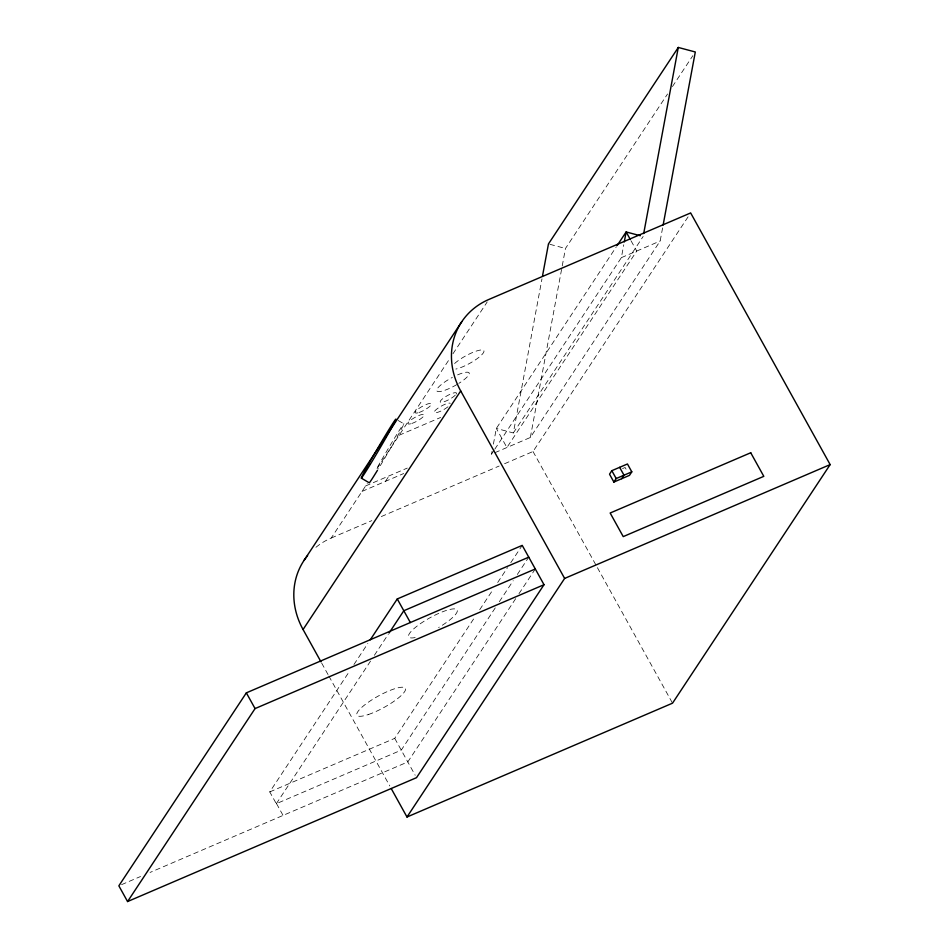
<?xml version="1.0" encoding="UTF-8"?>
<svg xmlns="http://www.w3.org/2000/svg" width="949" height="949" viewBox="0 0 949 949"><rect width="100%" height="100%" fill="white"/><g stroke="black" fill="none" stroke-linecap="round" stroke-linejoin="round"><path stroke-width="0.71" stroke-dasharray="4.75 3.56" d="M662.592 227.926L660.16 241.01L530.337 437.489L491.546 454.12L492.08 451.261M493.409 444.12L496.327 428.426L616.34 246.776M631.085 240.856L636.732 251.058L506.908 447.525L496.327 428.426L513.338 432.958L541.986 278.828M530.337 437.489L561.962 267.357M562.235 265.91L565.474 248.46L667.538 93.998M494.809 449.174L621.37 257.642L623.754 244.795M315.934 547.3A75.386 67.118 33.5 0 1 331.213 538.036L367.275 483.468M377.073 468.628L449.696 358.71M452.958 353.775L487.217 301.924M385.472 481.345L389.066 475.888M672.438 86.584L692.841 55.694M491.546 454.12L493.99 450.407M495.248 607.894L401.261 750.137L276.313 803.708L269.765 791.917L349.873 670.694M353.953 664.514L367.844 643.481M513.338 432.958L643.149 236.479M276.313 803.708L371.118 660.219M374.392 655.273L388.283 634.252M504.583 463.717L533.018 451.522L690.658 212.944M269.765 791.917L394.725 738.346L474.82 617.123M479.719 609.697L492.804 589.91M497.703 582.484L507.513 567.644M510.776 562.698L522.223 545.378M499.34 601.702L513.231 580.681M517.324 574.489L528.759 557.17M515.687 598.653L407.797 761.94L150.061 872.439M518.961 593.706L535.295 568.973M621.37 257.642L660.16 241.01M399.126 435.247L440.633 417.465M365.638 485.935L407.287 468.082M362.043 491.392L403.693 473.527M331.213 538.036L371.842 520.621M381.332 516.553L499.162 466.03M622.532 468.604L625.13 467.489L627.004 470.858M121.567 884.658L140.559 876.508M549.886 244.308L565.474 248.46M398.2 420.514L403.894 423.847A34.2 0.925 -59.6 0 1 378.26 468.996M533.018 451.522L596.684 566.375M597.407 567.668L672.521 703.173M394.725 738.346L415.176 775.25M321.699 663.137L328.152 674.775M328.864 676.068L389.79 785.974M276.527 803.625L283.063 815.416M415.176 637.55A27.723 6.382 -29 0 1 419.434 624.347A27.723 6.382 -29 0 1 455.33 608.961A27.723 6.382 -29 0 1 438.604 627.514M447.964 406.789A9.241 2.123 -29 0 1 435.567 412.779A9.241 2.123 -29 0 1 439.114 407.406A9.241 2.123 -29 0 1 450.289 403.289M455.283 395.187A9.241 2.123 -29 0 1 441.546 402.352A9.241 2.123 -29 0 1 447.133 395.757A9.241 2.123 -29 0 1 456.149 394.167M457.608 374.879A18.482 4.247 -29 0 1 469.257 373.301A18.482 4.247 -29 0 1 458.806 383.384M456.766 384.63A18.482 4.247 -29 0 1 436.837 390.893A18.482 4.247 -29 0 1 452.353 377.405M454.595 363.526A18.482 4.247 -29 0 1 478.13 350.537A18.482 4.247 -29 0 1 479.565 356.788A18.482 4.247 -29 0 1 455.864 369.054M377.524 467.11A34.2 0.925 -59.6 0 1 403.894 423.847M368.366 714.526A27.723 6.382 -29 0 0 405.579 689.33A27.723 6.382 -29 0 0 369.493 701.418A27.723 6.382 -29 0 0 368.366 714.526M411.807 423.468A9.241 2.123 -29 0 0 424.215 415.069A9.241 2.123 -29 0 0 412.186 419.102A9.241 2.123 -29 0 0 411.807 423.468M419.055 412.495A9.241 2.123 -29 0 0 431.463 404.096A9.241 2.123 -29 0 0 419.434 408.129A9.241 2.123 -29 0 0 419.055 412.495"/><path stroke-width="1.42" d="M542.52 275.922L548.463 243.929L678.286 47.45L695.297 51.981L663.137 225.008M624.288 241.936L626.138 231.947L640.314 235.72M643.695 233.573L678.286 47.45M304.119 560.29L461.76 321.711M535.295 568.973L246.349 692.853L118.85 885.82L127.569 901.55L416.516 777.67L544.014 584.703L522.223 545.378L397.275 598.949L370.3 639.768M320.987 661.844L303.063 629.519L460.704 390.941A75.386 67.118 33.5 0 1 488.854 299.457L690.658 212.944L830.15 464.595L672.521 703.173L406.991 817.006L391.225 788.56M127.569 901.55L255.067 708.583L544.014 584.703M617.158 245.542L626.138 231.947L630.373 239.587M389.102 633.007L403.811 610.741L528.759 557.17M611.832 470.68L609.519 474.192L613.873 482.056L629.495 475.354L631.809 471.843L627.455 463.978L611.832 470.68L616.186 478.545L613.873 482.056M621.678 478.699L624.003 475.2L619.638 467.335M406.991 817.006L564.631 578.427L830.15 464.595M616.186 478.545L631.809 471.843M361.261 478.106L369.22 482.78A34.2 0.925 -59.6 0 0 377.477 470.265M460.704 390.941L564.631 578.427M397.275 598.949L410.348 622.544M246.349 692.853L255.067 708.583M303.063 629.519A75.386 67.118 33.5 0 1 307.618 555.592M750.73 452.756L610.16 513.018L623.232 536.612L763.803 476.339L750.73 452.756M370.3 464.31A34.2 0.925 -59.6 0 0 395.923 419.173A34.2 0.925 -59.6 0 0 369.552 462.436A34.2 0.925 -59.6 0 0 370.3 464.31"/></g></svg>
